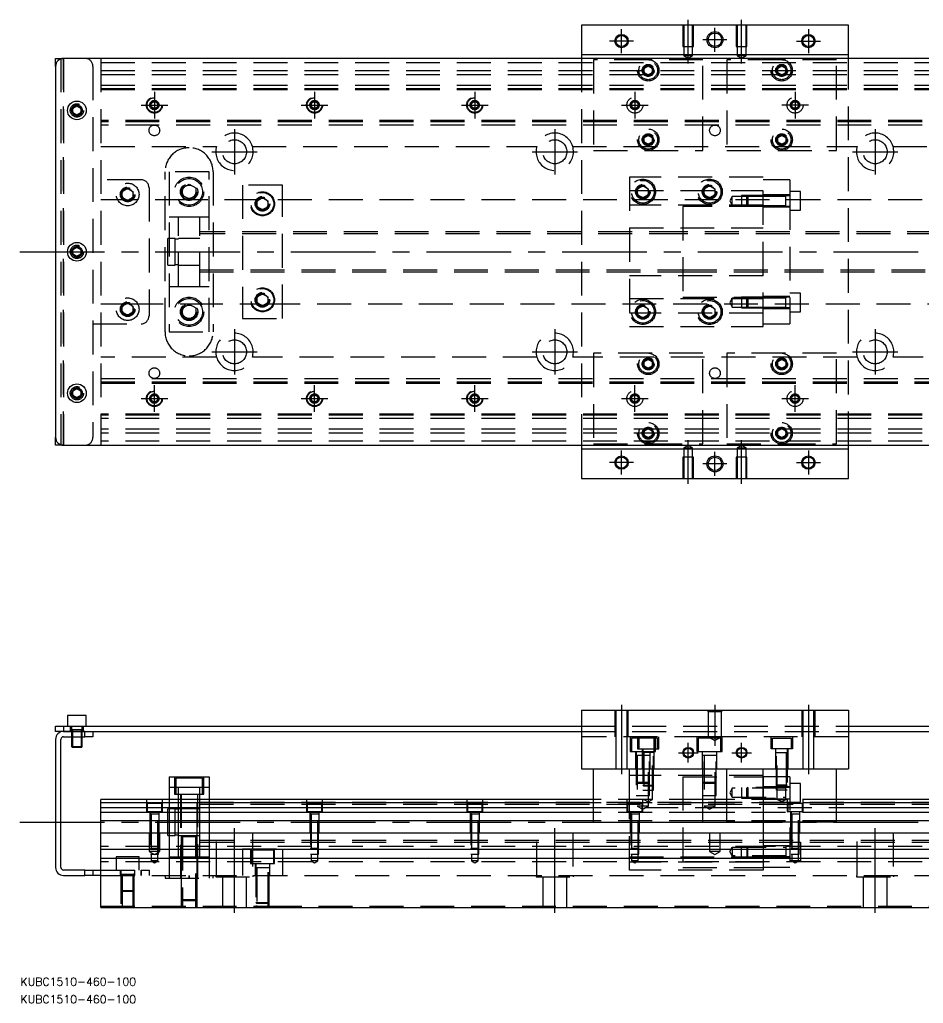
# Model space of a CAD drawing. Extents: x -13 to 681, y -282 to 87.
# Drawn here: x -13.4 to 325.1, y -281.7 to 87 of the extents above; entities that cross this region are included whole.
import ezdxf

# ---------------------------------------------------------------- set-up
doc = ezdxf.new("R2010")
doc.units = 0
doc.linetypes.add('CENTER', pattern=[50.8, 31.75, -6.35, 6.35, -6.35])
doc.linetypes.add('DASHED', pattern=[19.05, 12.7, -6.35])
doc.layers.get('0').update_dxf_attribs({"linetype": 'CONTINUOUS'})
doc.layers.add('CENTER', color=1, linetype='CENTER')
doc.styles.get("Standard").update_dxf_attribs({"font": 'txt.shx', "height": 3, "bigfont": 'bigfont.shx'})

# ---------------------------------------------------------------- blocks, each defined once
blk = doc.blocks.new('*U2')
at = {"color": 7, "linetype": 'CONTINUOUS'}
blk.add_text('KUBC1510-460-100', height=3, dxfattribs=at).set_placement((-13.17, -275.05))
blk = doc.blocks.new('*U3')
at = {"color": 7, "linetype": 'CONTINUOUS'}
blk.add_text('KUBC1510-460-100', height=3, dxfattribs=at).set_placement((-13.17, -281.65))

msp = doc.modelspace()

# ---------------------------------------------------------------- linework, layer by layer
at = {"color": 7, "linetype": 'CONTINUOUS'}
for p, q in [((197, 85), (197, 74)), ((297, 85), (197, 85)), ((297, 74), (297, 85)), ((197, 74), (297, 74)), ((197, 74), (197, 72.5)), ((297, 72.5), (297, 74)), ((0, 69.5), (0, 72.5)), ((0, 72.5), (3, 72.5)), ((491, 72.5), (3, 72.5)), ((0, 69.5), (0, -69.5)), ((6.5, 53.866026), (8, 54.73205)), ((6.5, 52.133974), (6.5, 53.866026)), ((8, 51.26795), (6.5, 52.133974)), ((8, 54.73205), (9.5, 53.866026)), ((9.5, 52.133974), (8, 51.26795)), ((9.5, 53.866026), (9.5, 52.133974)), ((6.5, 0.866026), (8, 1.73205)), ((6.5, -0.866026), (6.5, 0.866026)), ((8, 1.73205), (9.5, 0.866026)), ((9.5, 0.866026), (9.5, -0.866026)), ((8, -1.73205), (6.5, -0.866026)), ((9.5, -0.866026), (8, -1.73205)), ((6.5, -52.133974), (8, -51.26795)), ((8, -51.26795), (9.5, -52.133974)), ((6.5, -53.866026), (6.5, -52.133974)), ((8, -54.73205), (6.5, -53.866026)), ((9.5, -53.866026), (8, -54.73205)), ((9.5, -52.133974), (9.5, -53.866026)), ((0, -72.5), (0, -69.5)), ((3, -72.5), (0, -72.5)), ((3, -72.5), (491, -72.5)), ((197, -72.5), (197, -74)), ((297, -74), (297, -72.5)), ((197, -74), (197, -85)), ((297, -74), (197, -74)), ((297, -85), (297, -74)), ((197, -85), (297, -85)), ((197, -171.72), (197, -193.72)), ((197, -171.72), (297, -171.72)), ((297, -171.72), (297, -193.72)), ((11.5, -173.72), (4.5, -173.72)), ((4.5, -173.72), (4.5, -177.72)), ((11.5, -177.72), (11.5, -173.72)), ((0, -179.72), (0, -177.72)), ((0, -177.72), (3, -177.72)), ((3, -179.72), (0, -179.72)), ((3, -177.72), (3, -179.72)), ((3, -177.72), (197, -177.72)), ((3, -179.72), (11, -179.72)), ((11, -179.72), (3, -179.72)), ((11, -179.72), (197, -179.72)), ((11, -181.72), (11, -179.72)), ((14, -179.72), (14, -181.72)), ((297, -177.72), (491, -177.72)), ((297, -179.72), (483, -179.72)), ((0, -182.72), (0, -230.72)), ((2, -230.72), (2, -182.72)), ((3, -181.72), (11, -181.72)), ((6, -181.72), (6, -185.37)), ((6.35, -181.72), (6.35, -185.72)), ((9.65, -185.72), (9.65, -181.72)), ((10, -185.37), (10, -181.72)), ((14, -181.72), (11, -181.72)), ((6, -185.37), (10, -185.37)), ((6, -185.37), (6.35, -185.72)), ((9.65, -185.72), (6.35, -185.72)), ((9.65, -185.72), (10, -185.37)), ((197, -193.72), (297, -193.72)), ((201.5, -213.72), (201.5, -193.72)), ((242.5, -213.72), (242.5, -193.72)), ((251.5, -213.72), (251.5, -193.72)), ((292.5, -213.72), (292.5, -193.72)), ((42.5, -196.72), (42.5, -205.22)), ((42.5, -196.72), (57.5, -196.72)), ((57.5, -196.72), (57.5, -205.22)), ((201.5, -205.22), (17, -205.22)), ((17, -245.72), (17, -205.22)), ((251.5, -205.22), (242.5, -205.22)), ((477, -205.22), (292.5, -205.22)), ((201.5, -206.472272), (17, -206.472272)), ((17, -208.24668), (201.5, -208.24668)), ((251.5, -206.472272), (242.5, -206.472272)), ((242.5, -208.24668), (251.5, -208.24668)), ((477, -206.472272), (292.5, -206.472272)), ((292.5, -208.24668), (477, -208.24668)), ((201.5, -210.143076), (17, -210.143076)), ((201.5, -213.197372), (17, -213.197372)), ((201.5, -213.72), (242.5, -213.72)), ((251.5, -210.143076), (242.5, -210.143076)), ((251.5, -213.197372), (242.5, -213.197372)), ((292.5, -213.72), (251.5, -213.72)), ((477, -210.143076), (292.5, -210.143076)), ((477, -213.197372), (292.5, -213.197372)), ((17, -217.72), (477, -217.72)), ((477, -224.02), (17, -224.02)), ((477, -227.42), (17, -227.42)), ((11, -231.72), (3, -231.72)), ((11, -233.72), (11, -231.72)), ((11, -231.72), (14, -231.72)), ((14, -231.72), (14, -233.72)), ((14, -231.72), (17, -231.72)), ((3, -233.72), (11, -233.72)), ((14, -233.72), (11, -233.72)), ((17, -233.72), (14, -233.72)), ((17, -245.72), (477, -245.72))]:
    msp.add_line(p, q, dxfattribs=at)
at = {"color": 3, "linetype": 'DASHED'}
for p, q in [((235.000006, 85), (235.000006, 77)), ((235.35, 85), (235.35, 77)), ((238.65, 77), (238.65, 85)), ((238.999994, 77), (238.999994, 85)), ((255.000006, 85), (255.000006, 77)), ((255.35, 85), (255.35, 77)), ((258.65, 77), (258.65, 85)), ((258.999994, 77), (258.999994, 85)), ((235.000006, 77), (238.999994, 77)), ((235.35, 77), (235.35, 73.5)), ((238.65, 73.5), (238.65, 77)), ((255.000006, 77), (258.999994, 77)), ((255.35, 77), (255.35, 73.5)), ((258.65, 73.5), (258.65, 77)), ((2, 72.5), (2, -72.5)), ((3, 72.5), (3, -72.5)), ((3, -72.5), (3, 72.5)), ((3, 72.5), (3, -72.5)), ((3, -72.5), (3, 72.5)), ((17, 72.5), (17, -72.5)), ((17, 71), (477, 71)), ((197, 72.5), (197, -72.5)), ((201.5, 72), (201.5, 38)), ((222, 72), (201.5, 72)), ((242.5, 72), (222, 72)), ((238.65, 73.5), (235.35, 73.5)), ((235.35, 73.5), (237, 72.547372)), ((237, 72.547372), (238.65, 73.5)), ((242.5, 38), (242.5, 72)), ((272, 72), (251.5, 72)), ((251.5, 72), (251.5, 38)), ((258.65, 73.5), (255.35, 73.5)), ((255.35, 73.5), (257, 72.547372)), ((257, 72.547372), (258.65, 73.5)), ((292.5, 72), (272, 72)), ((292.5, 38), (292.5, 72)), ((297, -72.5), (297, 72.5)), ((14, 69.5), (14, -69.5)), ((17, 68), (477, 68)), ((17, 66.5), (477, 66.5)), ((220, 68), (220.023172, 68.30356)), ((220.5, 68.866026), (222, 69.73205)), ((220.5, 67.133974), (220.5, 68.866026)), ((222, 66.26795), (220.5, 67.133974)), ((222, 69.73205), (223.5, 68.866026)), ((223.5, 67.133974), (222, 66.26795)), ((223.5, 68.866026), (223.5, 67.133974)), ((270.5, 68.866026), (272, 69.73205)), ((270.5, 67.133974), (270.5, 68.866026)), ((272, 66.26795), (270.5, 67.133974)), ((272, 69.73205), (273.5, 68.866026)), ((273.5, 67.133974), (272, 66.26795)), ((273.5, 68.866026), (273.5, 67.133974)), ((273.973226, 68.326156), (274, 68)), ((17, 62.5), (477, 62.5)), ((17, 61.247728), (477, 61.247728)), ((17, 61.1147), (477, 61.1147)), ((17, 61.1), (477, 61.1)), ((17, 60.8), (477, 60.8)), ((35.75, 55.721688), (37, 56.443376)), ((35.75, 54.278312), (35.75, 55.721688)), ((37, 56.443376), (38.25, 55.721688)), ((38.25, 55.721688), (38.25, 54.278312)), ((95.75, 55.721688), (97, 56.443376)), ((95.75, 54.278312), (95.75, 55.721688)), ((97, 56.443376), (98.25, 55.721688)), ((98.25, 55.721688), (98.25, 54.278312)), ((155.75, 55.721688), (157, 56.443376)), ((155.75, 54.278312), (155.75, 55.721688)), ((157, 56.443376), (158.25, 55.721688)), ((158.25, 55.721688), (158.25, 54.278312)), ((9.973226, 53.326156), (10, 53)), ((35.5, 55), (35.52041, 55.24661)), ((37, 53.556624), (35.75, 54.278312)), ((38.25, 54.278312), (37, 53.556624)), ((95.5, 55), (95.52041, 55.24661)), ((97, 53.556624), (95.75, 54.278312)), ((98.25, 54.278312), (97, 53.556624)), ((157, 53.556624), (155.75, 54.278312)), ((158.25, 54.278312), (157, 53.556624)), ((158.477374, 55.25955), (158.5, 55)), ((477, 49.2), (17, 49.2)), ((477, 48.9), (17, 48.9)), ((477, 48.8853), (17, 48.8853)), ((477, 48.752272), (17, 48.752272)), ((477, 47.5), (17, 47.5)), ((220.5, 42.866026), (222, 43.73205)), ((220.5, 41.133974), (220.5, 42.866026)), ((222, 40.26795), (220.5, 41.133974)), ((222, 43.73205), (223.5, 42.866026)), ((223.5, 41.133974), (222, 40.26795)), ((223.5, 42.866026), (223.5, 41.133974)), ((223.973226, 42.326156), (224, 42)), ((270.5, 42.866026), (272, 43.73205)), ((270.5, 41.133974), (270.5, 42.866026)), ((272, 40.26795), (270.5, 41.133974)), ((272, 43.73205), (273.5, 42.866026)), ((273.5, 41.133974), (272, 40.26795)), ((273.5, 42.866026), (273.5, 41.133974)), ((273.973226, 42.326156), (274, 42)), ((17, 39.5), (60.291796, 39.5)), ((73.708204, 39.5), (180.291796, 39.5)), ((193.708204, 39.5), (300.291796, 39.5)), ((201.5, 38), (242.5, 38)), ((251.5, 38), (292.5, 38)), ((313.708204, 39.5), (420.291796, 39.5)), ((41, -30), (41, 30)), ((57.5, 30), (42.5, 30)), ((42.5, 30), (42.5, -30)), ((57.5, -30), (57.5, 30)), ((59, 30), (59, -30)), ((32, 27), (14, 27)), ((215, 28), (215, -28)), ((265, 28), (215, 28)), ((265, -28), (265, 28)), ((275, 27), (265, 27)), ((275, 27), (275, 20.976176)), ((25, 22.6547), (27, 23.809402)), ((25, 20.3453), (25, 22.6547)), ((27, 23.809402), (29, 22.6547)), ((29, 22.6547), (29, 20.3453)), ((35, 24), (35, -24)), ((47, 22.5), (47.020026, 22.846056)), ((47.5, 23.943376), (50, 25.386752)), ((47.5, 21.056624), (47.5, 23.943376)), ((50, 25.386752), (52.5, 23.943376)), ((52.5, 23.943376), (52.5, 21.056624)), ((70, 25), (70, -25)), ((85, 25), (70, 25)), ((85, -25), (85, 25)), ((215, 23), (265, 23)), ((218, 23.6547), (220, 24.809402)), ((218, 21.3453), (218, 23.6547)), ((220, 24.809402), (222, 23.6547)), ((222, 23.6547), (222, 21.3453)), ((222.483582, 22.786038), (222.5, 22.5)), ((243, 23.6547), (245, 24.809402)), ((243, 21.3453), (243, 23.6547)), ((245, 24.809402), (247, 23.6547)), ((247, 23.6547), (247, 21.3453)), ((247.483582, 22.786038), (247.5, 22.5)), ((279, 22.552558), (275, 22.552558)), ((279, 15.552558), (279, 22.552558)), ((26.359688, 19.5), (17, 19.5)), ((24.5, 21.5), (24.534018, 21.911016)), ((27, 19.190598), (25, 20.3453)), ((29, 20.3453), (27, 19.190598)), ((50, 19.5), (27.640312, 19.5)), ((50, 19.613248), (47.5, 21.056624)), ((52.5, 21.056624), (50, 19.613248)), ((76.030306, 19.5), (50, 19.5)), ((75.5, 19.1547), (77.5, 20.309402)), ((75.5, 16.8453), (75.5, 19.1547)), ((77.5, 20.309402), (79.5, 19.1547)), ((477, 19.5), (78.969694, 19.5)), ((79.5, 19.1547), (79.5, 16.8453)), ((220, 20.190598), (218, 21.3453)), ((222, 21.3453), (220, 20.190598)), ((245, 20.190598), (243, 21.3453)), ((247, 21.3453), (245, 20.190598)), ((253.5, 20.702558), (252.547372, 19.052558)), ((252.547372, 19.052558), (253.5, 17.402558)), ((253.5, 17.402558), (253.5, 20.702558)), ((257, 20.702558), (253.5, 20.702558)), ((257, 21.052554), (257, 17.052564)), ((259.35, 21.052554), (257, 21.052554)), ((259, 20.702558), (257, 20.702558)), ((259.35, 21.052558), (259, 20.702558)), ((259, 17.402558), (259, 20.702558)), ((265, 20.702558), (259, 20.702558)), ((265, 20.702558), (259, 20.702558)), ((259.35, 21.052558), (259.35, 17.052558)), ((265, 21.052556), (259.35, 21.052558)), ((265, 21.052554), (259.35, 21.052554)), ((275, 21.302558), (265, 21.302558)), ((273.605, 21.052558), (265, 21.052556)), ((275, 20.976176), (265, 20.976176)), ((273.6, 20.702558), (265, 20.702558)), ((275, 21.052558), (273.595, 21.052558)), ((273.6, 17.052554), (273.6, 21.052564)), ((273.6, 17.052554), (273.6, 21.052564)), ((273.6, 20.702558), (273.6, 21.052564)), ((273.6, 20.836098), (273.6, 21.052558)), ((273.6, 21.052558), (273.6, 20.835892)), ((275, 20.976176), (275, -20.976176)), ((75, 18), (75.034018, 18.411016)), ((77.5, 15.690598), (75.5, 16.8453)), ((79.5, 16.8453), (77.5, 15.690598)), ((265, 17.5), (215, 17.5)), ((235, 17), (235, -17)), ((265, 17), (235, 17)), ((253.5, 17.402558), (257, 17.402558)), ((257, 17.402558), (259, 17.402558)), ((257, 17.052564), (259.35, 17.052564)), ((259, 17.402558), (265, 17.402558)), ((259, 17.402558), (259.35, 17.052558)), ((259, 17.402558), (265, 17.402558)), ((259.35, 17.052564), (265, 17.052564)), ((259.35, 17.052558), (265, 17.052562)), ((265, 17.402558), (273.6, 17.402558)), ((265, 17.052562), (273.605, 17.052558)), ((265, 16.802558), (275, 16.802558)), ((273.595, 17.052558), (275, 17.052558)), ((273.6, 17.052554), (273.6, 17.402558)), ((273.6, 17.269268), (273.6, 17.052558)), ((273.6, 17.052558), (273.6, 17.26902)), ((275, 15.552558), (279, 15.552558)), ((46, 13), (42.5, 13)), ((46, -13), (46, 13)), ((54, 13), (46, 13)), ((54, 13), (46, 13)), ((54, -13), (54, 13)), ((57.5, 13), (54, 13)), ((235, 7.5), (54, 7.5)), ((215, 9), (265, 9)), ((275, 7.5), (235, 7.5)), ((275, 7.499994), (235, 7.499994)), ((427.005, 7.5), (275, 7.5)), ((42, -5), (42, 5)), ((44.85, 5), (42, 5)), ((44.85, -5), (44.85, 5)), ((46, 4.8), (44.85, 4.8)), ((54, 5), (46, 5)), ((54, 5), (46, 5)), ((235, 6.75), (54, 6.75)), ((275, 6.75), (235, 6.75)), ((275, 6.75), (235, 6.75)), ((427, 6.75), (275, 6.75)), ((9.973226, 0.326156), (10, 0)), ((42, -5), (44.85, -5)), ((44.85, -4.8), (46, -4.8)), ((46, -5), (54, -5)), ((46, -5), (54, -5)), ((54, -6.75), (235, -6.75)), ((235, -6.75), (275, -6.75)), ((235, -6.75), (275, -6.75)), ((275, -6.75), (427, -6.75)), ((54, -7.5), (235, -7.5)), ((265, -9), (215, -9)), ((235, -7.499994), (275, -7.499994)), ((235, -7.5), (275, -7.5)), ((275, -7.5), (427.005, -7.5)), ((42.5, -13), (46, -13)), ((46, -13), (54, -13)), ((46, -13), (54, -13)), ((54, -13), (57.5, -13)), ((75.5, -16.8453), (77.5, -15.690598)), ((75.5, -19.1547), (75.5, -16.8453)), ((77.5, -15.690598), (79.5, -16.8453)), ((79.5, -16.8453), (79.5, -19.1547)), ((79.983582, -17.713962), (80, -18)), ((215, -17.5), (265, -17.5)), ((235, -17), (265, -17)), ((253.5, -17.402558), (252.547372, -19.052558)), ((253.5, -20.702558), (253.5, -17.402558)), ((257, -17.402558), (253.5, -17.402558)), ((257, -17.052564), (257, -21.052554)), ((259.35, -17.052564), (257, -17.052564)), ((259, -17.402558), (257, -17.402558)), ((259.35, -17.052558), (259, -17.402558)), ((259, -20.702558), (259, -17.402558)), ((265, -17.402558), (259, -17.402558)), ((265, -17.402558), (259, -17.402558)), ((259.35, -17.052558), (259.35, -21.052558)), ((265, -17.052562), (259.35, -17.052558)), ((265, -17.052564), (259.35, -17.052564)), ((275, -16.802558), (265, -16.802558)), ((273.605, -17.052558), (265, -17.052562)), ((273.6, -17.402558), (265, -17.402558)), ((275, -17.052558), (273.595, -17.052558)), ((273.6, -21.052564), (273.6, -17.052554)), ((273.6, -21.051878), (273.6, -17.052554)), ((273.6, -17.26902), (273.6, -17.052558)), ((273.6, -17.052558), (273.6, -17.269226)), ((279, -15.552558), (275, -15.552558)), ((279, -22.552558), (279, -15.552558)), ((17, -19.5), (26.359688, -19.5)), ((25, -20.3453), (27, -19.190598)), ((25, -22.6547), (25, -20.3453)), ((27, -19.190598), (29, -20.3453)), ((27.640312, -19.5), (50, -19.5)), ((29, -20.3453), (29, -22.6547)), ((29.483582, -21.213962), (29.5, -21.5)), ((47.5, -21.056624), (50, -19.613248)), ((47.5, -23.943376), (47.5, -21.056624)), ((50, -19.5), (76.030306, -19.5)), ((50, -19.613248), (52.5, -21.056624)), ((52.5, -21.056624), (52.5, -23.943376)), ((77.5, -20.309402), (75.5, -19.1547)), ((79.5, -19.1547), (77.5, -20.309402)), ((78.969694, -19.5), (477, -19.5)), ((218, -21.3453), (220, -20.190598)), ((218, -23.6547), (218, -21.3453)), ((220, -20.190598), (222, -21.3453)), ((222, -21.3453), (222, -23.6547)), ((243, -21.3453), (245, -20.190598)), ((243, -23.6547), (243, -21.3453)), ((245, -20.190598), (247, -21.3453)), ((247, -21.3453), (247, -23.6547)), ((252.547372, -19.052558), (253.5, -20.702558)), ((253.5, -20.702558), (257, -20.702558)), ((257, -20.702558), (259, -20.702558)), ((257, -21.052554), (259.35, -21.052554)), ((259, -20.702558), (265, -20.702558)), ((259, -20.702558), (259.35, -21.052558)), ((259, -20.702558), (265, -20.702558)), ((259.35, -21.052554), (265, -21.052554)), ((259.35, -21.052558), (265, -21.052556)), ((265, -20.702558), (273.6, -20.702558)), ((275, -20.976176), (265, -20.976176)), ((265, -21.052556), (273.605, -21.052558)), ((265, -21.302558), (275, -21.302558)), ((273.595, -21.052558), (275, -21.052558)), ((273.6, -20.83585), (273.6, -21.052558)), ((273.6, -21.052558), (273.6, -20.836098)), ((273.6, -21.052564), (273.6, -21.051878)), ((275, -20.976176), (275, -27)), ((27, -23.809402), (25, -22.6547)), ((29, -22.6547), (27, -23.809402)), ((47, -22.5), (47.020026, -22.153944)), ((50, -25.386752), (47.5, -23.943376)), ((52.5, -23.943376), (50, -25.386752)), ((70, -25), (85, -25)), ((265, -23), (215, -23)), ((220, -24.809402), (218, -23.6547)), ((222, -23.6547), (220, -24.809402)), ((222.483582, -22.213962), (222.5, -22.5)), ((242.5, -22.5), (242.518502, -22.196412)), ((245, -24.809402), (243, -23.6547)), ((247, -23.6547), (245, -24.809402)), ((275, -22.552558), (279, -22.552558)), ((14, -27), (32, -27)), ((215, -28), (265, -28)), ((265, -27), (275, -27)), ((42.5, -30), (57.5, -30)), ((60.291796, -39.5), (17, -39.5)), ((180.291796, -39.5), (73.708204, -39.5)), ((300.291796, -39.5), (193.708204, -39.5)), ((201.5, -38), (201.5, -72)), ((242.5, -38), (201.5, -38)), ((220.5, -41.133974), (222, -40.26795)), ((222, -40.26795), (223.5, -41.133974)), ((242.5, -72), (242.5, -38)), ((251.5, -38), (251.5, -72)), ((292.5, -38), (251.5, -38)), ((270.5, -41.133974), (272, -40.26795)), ((272, -40.26795), (273.5, -41.133974)), ((292.5, -72), (292.5, -38)), ((420.291796, -39.5), (313.708204, -39.5)), ((220.5, -42.866026), (220.5, -41.133974)), ((222, -43.73205), (220.5, -42.866026)), ((223.5, -42.866026), (222, -43.73205)), ((223.5, -41.133974), (223.5, -42.866026)), ((223.973226, -41.673844), (224, -42)), ((270, -42), (270.030168, -41.653934)), ((270.5, -42.866026), (270.5, -41.133974)), ((272, -43.73205), (270.5, -42.866026)), ((273.5, -42.866026), (272, -43.73205)), ((273.5, -41.133974), (273.5, -42.866026)), ((17, -47.5), (477, -47.5)), ((17, -48.752272), (477, -48.752272)), ((17, -48.8853), (477, -48.8853)), ((17, -48.9), (477, -48.9)), ((17, -49.2), (477, -49.2)), ((6, -53), (6.030168, -52.653934)), ((35.5, -55), (35.52041, -54.75339)), ((35.75, -54.278312), (37, -53.556624)), ((35.75, -55.721688), (35.75, -54.278312)), ((37, -53.556624), (38.25, -54.278312)), ((38.25, -54.278312), (38.25, -55.721688)), ((95.75, -54.278312), (97, -53.556624)), ((95.75, -55.721688), (95.75, -54.278312)), ((97, -53.556624), (98.25, -54.278312)), ((98.25, -54.278312), (98.25, -55.721688)), ((98.477374, -54.74045), (98.5, -55)), ((155.5, -55), (155.52041, -54.75339)), ((155.75, -54.278312), (157, -53.556624)), ((155.75, -55.721688), (155.75, -54.278312)), ((157, -53.556624), (158.25, -54.278312)), ((158.25, -54.278312), (158.25, -55.721688)), ((37, -56.443376), (35.75, -55.721688)), ((38.25, -55.721688), (37, -56.443376)), ((97, -56.443376), (95.75, -55.721688)), ((98.25, -55.721688), (97, -56.443376)), ((157, -56.443376), (155.75, -55.721688)), ((158.25, -55.721688), (157, -56.443376)), ((477, -60.8), (17, -60.8)), ((477, -61.1), (17, -61.1)), ((477, -61.1147), (17, -61.1147)), ((477, -61.247728), (17, -61.247728)), ((477, -62.5), (17, -62.5)), ((220.5, -67.133974), (222, -66.26795)), ((222, -66.26795), (223.5, -67.133974)), ((270.5, -67.133974), (272, -66.26795)), ((272, -66.26795), (273.5, -67.133974)), ((477, -66.5), (17, -66.5)), ((477, -68), (17, -68)), ((220, -68), (220.023172, -67.69644)), ((220.5, -68.866026), (220.5, -67.133974)), ((222, -69.73205), (220.5, -68.866026)), ((223.5, -68.866026), (222, -69.73205)), ((223.5, -67.133974), (223.5, -68.866026)), ((270.5, -68.866026), (270.5, -67.133974)), ((272, -69.73205), (270.5, -68.866026)), ((273.5, -68.866026), (272, -69.73205)), ((273.5, -67.133974), (273.5, -68.866026)), ((273.973226, -67.673844), (274, -68)), ((477, -71), (17, -71)), ((201.5, -72), (222, -72)), ((222, -72), (242.5, -72)), ((237, -72.547372), (235.35, -73.5)), ((235.35, -73.5), (237, -73.5)), ((235.35, -73.5), (235.35, -77)), ((238.65, -73.5), (237, -72.547372)), ((237, -73.5), (238.65, -73.5)), ((238.65, -77), (238.65, -73.5)), ((251.5, -72), (272, -72)), ((257, -72.547372), (255.35, -73.5)), ((255.35, -73.5), (257, -73.5)), ((255.35, -73.5), (255.35, -77)), ((258.65, -73.5), (257, -72.547372)), ((257, -73.5), (258.65, -73.5)), ((258.65, -77), (258.65, -73.5)), ((272, -72), (292.5, -72)), ((238.999994, -77), (235.000006, -77)), ((235.000006, -77), (235.000006, -85)), ((235.35, -77), (235.35, -85)), ((238.65, -85), (238.65, -77)), ((238.999994, -85), (238.999994, -77)), ((258.999994, -77), (255.000006, -77)), ((255.000006, -77), (255.000006, -85)), ((255.35, -77), (255.35, -85)), ((258.65, -85), (258.65, -77)), ((258.999994, -85), (258.999994, -77)), ((209.500006, -171.72), (209.500006, -181.72)), ((209.9, -171.72), (209.9, -181.72)), ((214.1, -181.72), (214.1, -171.72)), ((214.499994, -181.72), (214.499994, -171.72)), ((244.5, -172.22), (244, -171.72)), ((244.5, -172.22), (244.5, -181.72)), ((244.5, -172.22), (249.5, -172.22)), ((249.5, -172.22), (250, -171.72)), ((249.5, -181.72), (249.5, -172.22)), ((279.500006, -171.72), (279.500006, -181.72)), ((279.9, -171.72), (279.9, -181.72)), ((284.1, -181.72), (284.1, -171.72)), ((284.499994, -181.72), (284.499994, -171.72)), ((5.5, -177.72), (5.5, -179.72)), ((10.000006, -179.12), (5.999994, -179.12)), ((6, -177.72), (6, -181.72)), ((6.35, -179.12), (6.35, -181.72)), ((9.65, -181.72), (9.65, -179.12)), ((10, -181.72), (10, -177.72)), ((10.5, -179.72), (10.5, -177.72)), ((197, -177.72), (297, -177.72)), ((197, -179.72), (297, -179.72)), ((244.5, -181.72), (197, -181.72)), ((209.9, -181.72), (209.9, -193.72)), ((214.1, -193.72), (214.1, -181.72)), ((215.25, -181.72), (215.25, -187.22)), ((224.25, -182.22), (215.75, -182.22)), ((215.75, -182.22), (215.75, -187.22)), ((218, -181.72), (218, -186.22)), ((225.5, -182.22), (218.5, -182.22)), ((218.5, -182.22), (218.5, -186.22)), ((224.25, -187.22), (224.25, -182.22)), ((224.75, -187.22), (224.75, -181.72)), ((225.5, -186.22), (225.5, -182.22)), ((226, -186.22), (226, -181.72)), ((240.25, -181.72), (240.25, -187.22)), ((249.25, -182.22), (240.75, -182.22)), ((240.75, -182.22), (240.75, -187.22)), ((249.5, -181.72), (244.5, -181.72)), ((244.5, -181.72), (247, -183.163376)), ((247, -183.163376), (249.5, -181.72)), ((249.25, -187.22), (249.25, -182.22)), ((297, -181.72), (249.5, -181.72)), ((249.75, -187.22), (249.75, -181.72)), ((268, -186.22), (268, -181.72)), ((268.5, -182.22), (275.5, -182.22)), ((268.5, -186.22), (268.5, -182.22)), ((275.5, -182.22), (275.5, -186.22)), ((276, -181.72), (276, -186.22)), ((279.9, -181.72), (279.9, -193.72)), ((284.1, -193.72), (284.1, -181.72)), ((215.25, -187.22), (224.75, -187.22)), ((217.25, -187.22), (217.25, -193.72)), ((217.500006, -187.22), (217.500006, -203.72)), ((218, -186.22), (226, -186.22)), ((219.75, -186.22), (219.75, -193.72)), ((219.999972, -186.22), (220.000006, -201.72)), ((224.25, -187.62), (219.999994, -187.62)), ((220.35, -187.62), (220.35, -205.22)), ((222.499994, -203.72), (222.499994, -187.22)), ((222.75, -193.72), (222.75, -187.22)), ((223.65, -205.22), (223.65, -187.62)), ((223.999994, -201.72), (224.000028, -186.22)), ((224.25, -193.72), (224.25, -186.22)), ((240.25, -187.22), (249.75, -187.22)), ((242.25, -187.22), (242.25, -193.72)), ((242.500006, -203.72), (242.500006, -187.22)), ((247.499994, -203.72), (247.499994, -187.22)), ((247.75, -193.72), (247.75, -187.22)), ((276, -186.22), (268, -186.22)), ((269.75, -193.72), (269.75, -186.22)), ((269.75, -187.62), (274.000006, -187.62)), ((270.000006, -201.72), (269.999972, -186.22)), ((270.35, -205.22), (270.35, -187.62)), ((273.65, -187.62), (273.65, -205.22)), ((274.000028, -186.22), (273.999994, -201.72)), ((274.25, -186.22), (274.25, -193.72)), ((222.500006, -188.82), (217.499994, -188.82)), ((217.9, -188.82), (217.9, -207.72)), ((222.1, -207.72), (222.1, -188.82)), ((247.500006, -188.82), (242.499994, -188.82)), ((242.9, -188.82), (242.9, -207.72)), ((247.1, -207.72), (247.1, -188.82)), ((215, -205.22), (215, -193.72)), ((265, -205.22), (265, -193.72)), ((44.5, -196.72), (44.5, -203.22)), ((55, -197.22), (45, -197.22)), ((45, -197.22), (45, -203.22)), ((55, -203.22), (55, -197.22)), ((55.5, -203.22), (55.5, -196.72)), ((265, -196.22), (215, -196.22)), ((217.5, -198.82), (220, -198.82)), ((217.5, -198.82), (217.9, -199.22)), ((220, -198.82), (220.35, -198.82)), ((220.35, -198.82), (222.5, -198.82)), ((222.1, -199.22), (222.5, -198.82)), ((235, -196.72), (235, -230.72)), ((235, -196.72), (265, -196.72)), ((242.5, -198.82), (247.5, -198.82)), ((242.5, -198.82), (242.9, -199.22)), ((247.1, -199.22), (247.5, -198.82)), ((275, -196.72), (265, -196.72)), ((265, -196.72), (265, -230.72)), ((275, -196.72), (275, -230.72)), ((46, -200.72), (42.5, -200.72)), ((46, -203.22), (46, -200.72)), ((54, -200.72), (46, -200.72)), ((54, -203.22), (54, -200.72)), ((57.5, -200.72), (54, -200.72)), ((220, -199.22), (217.9, -199.22)), ((220.35, -199.22), (220, -199.22)), ((220, -199.87), (224, -199.87)), ((220, -199.87), (220.35, -200.22)), ((220.000006, -201.72), (223.999994, -201.72)), ((222.1, -199.22), (220.35, -199.22)), ((223.65, -200.22), (220.35, -200.22)), ((223.65, -200.22), (224, -199.87)), ((247.1, -199.22), (242.9, -199.22)), ((253.5, -201.07), (252.547372, -202.72)), ((252.547372, -202.72), (253.5, -204.37)), ((253.5, -204.37), (253.5, -201.07)), ((273.6, -201.07), (253.5, -201.07)), ((275, -200.719975), (257, -200.720006)), ((257, -200.720006), (257, -204.719994)), ((259.35, -200.72), (259, -201.07)), ((259, -204.37), (259, -201.07)), ((259.35, -200.72), (259.35, -204.72)), ((275, -200.47), (265, -200.47)), ((274, -199.87), (270, -199.87)), ((270.35, -200.22), (270, -199.87)), ((273.999994, -201.72), (270.000006, -201.72)), ((270.35, -200.22), (273.65, -200.22)), ((273.6, -204.720006), (273.6, -200.719994)), ((274, -199.87), (273.65, -200.22)), ((279, -199.22), (275, -199.22)), ((279, -205.22), (279, -199.22)), ((34, -205.22), (34, -209.72)), ((40, -209.72), (40, -205.22)), ((42.5, -205.22), (42.5, -217.72)), ((44.5, -203.22), (55.5, -203.22)), ((46, -213.72), (46, -203.22)), ((46.75, -203.22), (46.75, -234.72)), ((47, -203.22), (47, -219.225)), ((53, -219.225), (53, -203.22)), ((53.25, -234.72), (53.25, -203.22)), ((54, -205.22), (54, -203.22)), ((54, -213.72), (54, -205.22)), ((54, -206.22), (427, -206.22)), ((57.5, -205.22), (57.5, -217.72)), ((94, -205.22), (94, -209.72)), ((100, -209.72), (100, -205.22)), ((154, -205.22), (154, -209.72)), ((160, -209.72), (160, -205.22)), ((242.5, -205.22), (201.5, -205.22)), ((214, -205.22), (214, -209.72)), ((215, -231.72), (215, -205.22)), ((217.500006, -203.72), (222.499994, -203.72)), ((220, -209.72), (220, -205.22)), ((223.65, -205.22), (220.35, -205.22)), ((220.35, -205.22), (222, -206.172628)), ((222, -206.172628), (223.65, -205.22)), ((242.500006, -203.72), (247.499994, -203.72)), ((292.5, -205.22), (251.5, -205.22)), ((253.5, -204.37), (273.6, -204.37)), ((257, -204.719994), (275, -204.720025)), ((259, -204.37), (259.35, -204.72)), ((265, -204.97), (275, -204.97)), ((265, -205.22), (265, -231.72)), ((270.35, -205.22), (273.65, -205.22)), ((272, -206.172628), (270.35, -205.22)), ((273.65, -205.22), (272, -206.172628)), ((274, -205.22), (274, -209.72)), ((275, -206.22), (279, -206.22)), ((279, -206.22), (279, -205.22)), ((280, -209.72), (280, -205.22)), ((34, -209.72), (40, -209.72)), ((39.75, -206.72), (34.25, -206.72)), ((34.25, -206.72), (34.25, -209.72)), ((35.25, -209.72), (35.25, -217.72)), ((35.500006, -209.72), (35.500006, -225.72)), ((38.499994, -225.72), (38.499994, -209.72)), ((38.75, -217.72), (38.75, -209.72)), ((39.75, -209.72), (39.75, -206.72)), ((42, -213.72), (42, -208.72)), ((42.5, -208.72), (42, -208.72)), ((44.85, -208.72), (42.5, -208.72)), ((44.85, -213.72), (44.85, -208.72)), ((46, -208.92), (44.85, -208.92)), ((54, -208.72), (46, -208.72)), ((54, -206.97), (427, -206.97)), ((94, -209.72), (100, -209.72)), ((99.75, -206.72), (94.25, -206.72)), ((94.25, -206.72), (94.25, -209.72)), ((95.25, -209.72), (95.25, -217.72)), ((95.500006, -209.72), (95.500006, -225.72)), ((98.499994, -225.72), (98.499994, -209.72)), ((98.75, -217.72), (98.75, -209.72)), ((99.75, -209.72), (99.75, -206.72)), ((154, -209.72), (160, -209.72)), ((159.75, -206.72), (154.25, -206.72)), ((154.25, -206.72), (154.25, -209.72)), ((155.25, -209.72), (155.25, -217.72)), ((155.500006, -209.72), (155.500006, -225.72)), ((158.499994, -225.72), (158.499994, -209.72)), ((158.75, -217.72), (158.75, -209.72)), ((159.75, -209.72), (159.75, -206.72)), ((242.5, -206.472272), (201.5, -206.472272)), ((201.5, -208.24668), (242.5, -208.24668)), ((214, -209.72), (220, -209.72)), ((219.75, -206.72), (214.25, -206.72)), ((214.25, -206.72), (214.25, -209.72)), ((215.25, -209.72), (215.25, -217.72)), ((215.500006, -209.72), (215.500006, -225.72)), ((222.1, -207.72), (217.9, -207.72)), ((217.9, -207.72), (220, -208.932436)), ((218.499994, -225.72), (218.499994, -209.72)), ((218.75, -217.72), (218.75, -209.72)), ((219.75, -209.72), (219.75, -206.72)), ((220, -208.932436), (222.1, -207.72)), ((247.1, -207.72), (242.9, -207.72)), ((242.9, -207.72), (245, -208.932436)), ((245, -208.932436), (247.1, -207.72)), ((292.5, -206.472272), (251.5, -206.472272)), ((251.5, -208.24668), (292.5, -208.24668)), ((274, -209.72), (280, -209.72)), ((279.75, -206.72), (274.25, -206.72)), ((274.25, -206.72), (274.25, -209.72)), ((275.25, -209.72), (275.25, -217.72)), ((275.500006, -209.72), (275.500006, -225.72)), ((278.499994, -225.72), (278.499994, -209.72)), ((278.75, -217.72), (278.75, -209.72)), ((279.75, -209.72), (279.75, -206.72)), ((38.500006, -210.72), (35.499994, -210.72)), ((35.75, -210.72), (35.75, -225.72)), ((38.25, -225.72), (38.25, -210.72)), ((42, -217.72), (42, -213.72)), ((44.85, -218.72), (44.85, -213.72)), ((46, -226.72), (46, -213.72)), ((54, -217.72), (54, -213.72)), ((98.500006, -210.72), (95.499994, -210.72)), ((95.75, -210.72), (95.75, -225.72)), ((98.25, -225.72), (98.25, -210.72)), ((158.500006, -210.72), (155.499994, -210.72)), ((155.75, -210.72), (155.75, -225.72)), ((158.25, -225.72), (158.25, -210.72)), ((242.5, -210.143076), (201.5, -210.143076)), ((242.5, -213.197372), (201.5, -213.197372)), ((218.500006, -210.72), (215.499994, -210.72)), ((215.75, -210.72), (215.75, -225.72)), ((218.25, -225.72), (218.25, -210.72)), ((292.5, -210.143076), (251.5, -210.143076)), ((292.5, -213.197372), (251.5, -213.197372)), ((278.500006, -210.72), (275.499994, -210.72)), ((275.75, -210.72), (275.75, -225.72)), ((278.25, -225.72), (278.25, -210.72)), ((35, -217.72), (35, -224.72)), ((39, -224.72), (39, -217.72)), ((42, -218.72), (42, -217.72)), ((42, -218.72), (42.5, -218.72)), ((42.5, -217.72), (42.5, -224.02)), ((42.5, -218.72), (44.85, -218.72)), ((44.85, -218.52), (46, -218.52)), ((46, -218.72), (54, -218.72)), ((53.000006, -219.22), (46.999994, -219.22)), ((47, -219.215), (47, -227.42)), ((47.5, -219.22), (47.5, -245.72)), ((52.5, -245.72), (52.5, -219.22)), ((53, -227.42), (53, -219.215)), ((54, -224.02), (54, -217.72)), ((54, -220.47), (427, -220.47)), ((57.5, -217.72), (57.5, -224.02)), ((60.291796, -233.72), (60.291796, -217.72)), ((73.708204, -217.72), (73.708204, -233.72)), ((180.291796, -233.72), (180.291796, -217.72)), ((193.708204, -217.72), (193.708204, -233.72)), ((245, -217.72), (245, -224.72)), ((249, -224.72), (249, -217.72)), ((300.291796, -233.72), (300.291796, -217.72)), ((313.708204, -217.72), (313.708204, -233.72)), ((477, -222.87), (17, -222.87)), ((39, -224.72), (35, -224.72)), ((35, -224.72), (37, -225.8747)), ((35.5, -223.47), (38.5, -223.47)), ((35.5, -223.47), (35.75, -223.72)), ((38.25, -223.72), (35.75, -223.72)), ((37, -225.8747), (39, -224.72)), ((38.25, -223.72), (38.5, -223.47)), ((42.5, -224.02), (42.5, -227.42)), ((54, -221.22), (427, -221.22)), ((54, -226.72), (54, -224.02)), ((57.5, -224.02), (57.5, -227.42)), ((70, -223.72), (85, -223.72)), ((70, -223.72), (70, -224.02)), ((70, -224.02), (70, -233.72)), ((73, -223.72), (73, -229.22)), ((81.75, -224.22), (73.25, -224.22)), ((73.25, -224.22), (73.25, -227.42)), ((81.75, -227.42), (81.75, -224.22)), ((82, -229.22), (82, -223.72)), ((85, -223.72), (85, -224.02)), ((85, -224.02), (85, -233.72)), ((95.5, -223.47), (98.5, -223.47)), ((95.5, -223.47), (95.75, -223.72)), ((98.25, -223.72), (95.75, -223.72)), ((98.25, -223.72), (98.5, -223.47)), ((155.5, -223.47), (158.5, -223.47)), ((155.5, -223.47), (155.75, -223.72)), ((158.25, -223.72), (155.75, -223.72)), ((158.25, -223.72), (158.5, -223.47)), ((215.5, -223.47), (218.5, -223.47)), ((215.5, -223.47), (215.75, -223.72)), ((218.25, -223.72), (215.75, -223.72)), ((218.25, -223.72), (218.5, -223.47)), ((249, -224.72), (245, -224.72)), ((245, -224.72), (247, -225.8747)), ((247, -225.8747), (249, -224.72)), ((252.547372, -224.72), (253.5, -223.07)), ((253.5, -226.37), (252.547372, -224.72)), ((253.5, -223.07), (253.5, -226.37)), ((253.5, -223.07), (273.6, -223.07)), ((257, -222.720006), (275, -222.719975)), ((257, -226.719994), (257, -222.720006)), ((259, -223.07), (259.35, -222.72)), ((259, -223.07), (259, -226.37)), ((259.35, -226.72), (259.35, -222.72)), ((265, -222.47), (275, -222.47)), ((273.6, -222.719994), (273.6, -226.720006)), ((275, -221.22), (279, -221.22)), ((275.5, -223.47), (278.5, -223.47)), ((275.5, -223.47), (275.75, -223.72)), ((278.25, -223.72), (275.75, -223.72)), ((278.25, -223.72), (278.5, -223.47)), ((279, -221.22), (279, -222.22)), ((279, -222.22), (279, -228.22)), ((31.25, -226.72), (22.75, -226.72)), ((22.75, -226.72), (22.75, -231.72)), ((31.25, -231.72), (31.25, -226.72)), ((35.500006, -225.72), (38.499994, -225.72)), ((35.75, -225.72), (35.75, -228.22)), ((38.25, -228.22), (35.75, -228.22)), ((35.75, -228.22), (37, -228.941688)), ((37, -228.941688), (38.25, -228.22)), ((38.25, -228.22), (38.25, -225.72)), ((42.5, -226.72), (46, -226.72)), ((42.5, -227.42), (42.5, -234.72)), ((46, -226.72), (47, -226.72)), ((47, -226.72), (47.5, -226.72)), ((47, -227.42), (47, -234.72)), ((47.5, -226.72), (52.5, -226.72)), ((52.5, -226.72), (53, -226.72)), ((53, -226.72), (54, -226.72)), ((53, -234.72), (53, -227.42)), ((54, -226.72), (57.5, -226.72)), ((57.5, -227.42), (57.5, -234.72)), ((73.25, -227.42), (73.25, -229.22)), ((81.75, -229.22), (81.75, -227.42)), ((95.500006, -225.72), (98.499994, -225.72)), ((95.75, -225.72), (95.75, -228.22)), ((98.25, -228.22), (95.75, -228.22)), ((95.75, -228.22), (97, -228.941688)), ((97, -228.941688), (98.25, -228.22)), ((98.25, -228.22), (98.25, -225.72)), ((155.500006, -225.72), (158.499994, -225.72)), ((155.75, -225.72), (155.75, -228.22)), ((158.25, -228.22), (155.75, -228.22)), ((155.75, -228.22), (157, -228.941688)), ((157, -228.941688), (158.25, -228.22)), ((158.25, -228.22), (158.25, -225.72)), ((215, -226.72), (265, -226.72)), ((215.500006, -225.72), (218.499994, -225.72)), ((215.75, -225.72), (215.75, -228.22)), ((218.25, -228.22), (215.75, -228.22)), ((215.75, -228.22), (217, -228.941688)), ((217, -228.941688), (218.25, -228.22)), ((218.25, -228.22), (218.25, -225.72)), ((273.6, -226.37), (253.5, -226.37)), ((275, -226.720025), (257, -226.719994)), ((259.35, -226.72), (259, -226.37)), ((275, -226.97), (265, -226.97)), ((279, -228.22), (275, -228.22)), ((275.500006, -225.72), (278.499994, -225.72)), ((275.75, -225.72), (275.75, -228.22)), ((278.25, -228.22), (275.75, -228.22)), ((275.75, -228.22), (277, -228.941688)), ((277, -228.941688), (278.25, -228.22)), ((278.25, -228.22), (278.25, -225.72)), ((477, -228.57), (17, -228.57)), ((17, -231.72), (32, -231.72)), ((24.25, -231.72), (24.25, -233.72)), ((24.499997, -231.72), (24.500006, -245.72)), ((29.499994, -245.72), (29.500003, -231.72)), ((29.75, -233.72), (29.75, -231.72)), ((32, -233.72), (32, -231.72)), ((32, -231.72), (35, -231.72)), ((32, -231.72), (32, -233.72)), ((35, -231.72), (35, -233.72)), ((73, -229.22), (82, -229.22)), ((74.75, -229.22), (74.75, -233.72)), ((80.000006, -230.82), (74.999994, -230.82)), ((75.000006, -229.22), (75.000006, -245.22)), ((75.4, -230.82), (75.4, -245.22)), ((79.6, -245.22), (79.6, -230.82)), ((79.999994, -245.22), (79.999994, -229.22)), ((80.25, -233.72), (80.25, -229.22)), ((265, -228.728332), (215, -228.728332)), ((265, -231.72), (215, -231.72)), ((235, -230.72), (265, -230.72)), ((275, -230.72), (265, -230.72)), ((17, -233.72), (477, -233.72)), ((29.500006, -233.32), (24.499994, -233.32)), ((24.9, -233.32), (24.9, -245.72)), ((29.1, -245.72), (29.1, -233.32)), ((41, -233.72), (41, -234.72)), ((41, -234.72), (59, -234.72)), ((47, -234.72), (47, -242.72)), ((47.000006, -234.72), (47.000006, -242.720006)), ((50, -233.72), (50, -234.72)), ((50, -234.72), (50, -233.72)), ((52.999994, -242.720006), (52.999994, -234.72)), ((53, -242.72), (53, -234.72)), ((59, -234.72), (59, -233.72)), ((60, -233.72), (60, -234.22)), ((60, -234.22), (74, -234.22)), ((62.5, -234.22), (62.5, -245.72)), ((71.5, -245.72), (71.5, -234.22)), ((74, -234.22), (74, -233.72)), ((180, -233.72), (180, -234.22)), ((180, -234.22), (194, -234.22)), ((182.5, -234.22), (182.5, -245.72)), ((191.5, -245.72), (191.5, -234.22)), ((194, -234.22), (194, -233.72)), ((300, -233.72), (300, -234.22)), ((300, -234.22), (314, -234.22)), ((302.5, -234.22), (302.5, -245.72)), ((311.5, -245.72), (311.5, -234.22)), ((314, -234.22), (314, -233.72)), ((24.5, -239.32), (29.5, -239.32)), ((24.5, -239.32), (24.9, -239.72)), ((29.1, -239.72), (29.5, -239.32)), ((29.1, -239.72), (24.9, -239.72)), ((47, -242.72), (53, -242.72)), ((47, -242.72), (47.5, -243.22)), ((47.000006, -242.720006), (47.000006, -245.72)), ((52.5, -243.22), (47.5, -243.22)), ((52.5, -243.22), (53, -242.72)), ((52.999994, -245.72), (52.999994, -242.720006)), ((17, -245.22), (75.500006, -245.22)), ((25.500008, -245.72), (25.500008, -245.22)), ((26.359688, -245.22), (26.359688, -245.72)), ((27.640312, -245.72), (27.640312, -245.22)), ((28.499992, -245.22), (28.499992, -245.72)), ((75, -243.82), (80, -243.82)), ((75, -243.82), (75.4, -244.22)), ((75.500006, -245.22), (75.000006, -245.22)), ((79.6, -244.22), (75.4, -244.22)), ((75.500006, -245.72), (75.500006, -245.22)), ((75.500006, -245.22), (76.030306, -245.22)), ((76.030306, -245.22), (78.969694, -245.22)), ((76.030306, -245.22), (76.030306, -245.72)), ((78.969694, -245.72), (78.969694, -245.22)), ((78.969694, -245.22), (79.499994, -245.22)), ((79.999994, -245.22), (79.499994, -245.22)), ((79.499994, -245.22), (79.499994, -245.72)), ((79.499994, -245.22), (477, -245.22)), ((79.6, -244.22), (80, -243.82))]:
    msp.add_line(p, q, dxfattribs=at)
at = {"color": 3, "linetype": 'CONTINUOUS'}
for centre, radius in [((212, 79), 2.5), ((282, 79), 2.5), ((212, -79), 2.5), ((282, -79), 2.5), ((237, -187.72), 2), ((257, -187.72), 2)]:
    msp.add_circle(centre, radius, dxfattribs=at)
at = {"color": 7, "linetype": 'CONTINUOUS'}
for centre, radius in [((247, 79.5), 3), ((247, 79.5), 2.5), ((212, 79), 2.1), ((282, 79), 2.1), ((8, 53), 3.5), ((8, 0), 3.5), ((8, -53), 3.5), ((212, -79), 2.1), ((247, -79.5), 3), ((247, -79.5), 2.5), ((282, -79), 2.1), ((237, -187.72), 1.65), ((257, -187.72), 1.65)]:
    msp.add_circle(centre, radius, dxfattribs=at)
at = {"color": 3, "linetype": 'DASHED'}
for centre, radius in [((222, 68), 4), ((222, 68), 3.5), ((222, 68), 2.25), ((272, 68), 4), ((272, 68), 3.5), ((272, 68), 2.25), ((222, 68), 2), ((272, 68), 2), ((8, 53), 2.5), ((37, 55), 3), ((37, 55), 2.75), ((37, 55), 1.75), ((37, 55), 1.5), ((37, 55), 1.25), ((97, 55), 3), ((97, 55), 2.75), ((97, 55), 1.75), ((97, 55), 1.5), ((97, 55), 1.25), ((157, 55), 3), ((157, 55), 2.75), ((157, 55), 1.75), ((157, 55), 1.5), ((157, 55), 1.25), ((217, 55), 3), ((217, 55), 1.75), ((217, 55), 1.5), ((217, 55), 1.25), ((277, 55), 3), ((277, 55), 1.75), ((277, 55), 1.5), ((277, 55), 1.25), ((8, 53), 2), ((37, 45.5), 2), ((222, 42), 4), ((222, 42), 3.5), ((222, 42), 2.25), ((247, 45.5), 2), ((272, 42), 4), ((272, 42), 3.5), ((272, 42), 2.25), ((67, 37.5), 4.5), ((187, 37.5), 4.5), ((222, 42), 2), ((222, 42), 1.65), ((272, 42), 2), ((272, 42), 1.65), ((307, 37.5), 4.5), ((50, 22.5), 5.5), ((50, 22.5), 5), ((220, 22.5), 4.75), ((220, 22.5), 4.25), ((245, 22.5), 4.75), ((245, 22.5), 4.25), ((27, 21.5), 4.25), ((27, 21.5), 2.75), ((27, 21.5), 2.5), ((27, 21.5), 2.1), ((50, 22.5), 3.25), ((50, 22.5), 3), ((50, 22.5), 2.5), ((77.5, 18), 4.5), ((77.5, 18), 4.25), ((220, 22.5), 2.75), ((220, 22.5), 2.5), ((220, 22.5), 2.1), ((245, 22.5), 2.75), ((245, 22.5), 2.5), ((245, 22.5), 2.1), ((77.5, 18), 2.75), ((77.5, 18), 2.5), ((77.5, 18), 2.1), ((8, 0), 2.5), ((8, 0), 2), ((77.5, -18), 4.5), ((77.5, -18), 4.25), ((27, -21.5), 4.25), ((50, -22.5), 5.5), ((50, -22.5), 5), ((77.5, -18), 2.75), ((77.5, -18), 2.5), ((77.5, -18), 2.1), ((220, -22.5), 4.75), ((220, -22.5), 4.25), ((245, -22.5), 4.75), ((245, -22.5), 4.25), ((27, -21.5), 2.75), ((27, -21.5), 2.5), ((27, -21.5), 2.1), ((50, -22.5), 3.25), ((50, -22.5), 3), ((50, -22.5), 2.5), ((220, -22.5), 2.75), ((220, -22.5), 2.5), ((220, -22.5), 2.1), ((245, -22.5), 2.75), ((245, -22.5), 2.5), ((245, -22.5), 2.1), ((67, -37.5), 4.5), ((187, -37.5), 4.5), ((307, -37.5), 4.5), ((222, -42), 4), ((222, -42), 3.5), ((222, -42), 2.25), ((222, -42), 2), ((222, -42), 1.65), ((272, -42), 4), ((272, -42), 3.5), ((272, -42), 2.25), ((272, -42), 2), ((272, -42), 1.65), ((37, -45.5), 2), ((247, -45.5), 2), ((8, -53), 2.5), ((8, -53), 2), ((37, -55), 3), ((37, -55), 2.75), ((37, -55), 1.75), ((37, -55), 1.5), ((37, -55), 1.25), ((97, -55), 3), ((97, -55), 2.75), ((97, -55), 1.75), ((97, -55), 1.5), ((97, -55), 1.25), ((157, -55), 3), ((157, -55), 2.75), ((157, -55), 1.75), ((157, -55), 1.5), ((157, -55), 1.25), ((217, -55), 3), ((217, -55), 1.75), ((217, -55), 1.5), ((217, -55), 1.25), ((277, -55), 3), ((277, -55), 1.75), ((277, -55), 1.5), ((277, -55), 1.25), ((222, -68), 4), ((222, -68), 3.5), ((222, -68), 2.25), ((222, -68), 2), ((272, -68), 4), ((272, -68), 3.5), ((272, -68), 2.25), ((272, -68), 2)]:
    msp.add_circle(centre, radius, dxfattribs=at)
at = {"color": 7, "linetype": 'CONTINUOUS'}
for centre, radius, start, end in [((3, 69.5), 3, 90, 180), ((8, 53), 1.65, 155.380023, 180), ((8, 53), 1.65, 180, 204.619977), ((8, 53), 1.65, 144.619977, 155.380023), ((8, 53), 1.65, 204.619977, 215.380023), ((8, 53), 1.65, 95.380023, 144.619977), ((8, 53), 1.65, 215.380023, 264.619977), ((8, 53), 1.65, 84.619977, 95.380023), ((8, 53), 1.65, 35.380023, 84.619977), ((8, 53), 1.65, 275.380023, 324.619977), ((8, 53), 1.65, 24.619977, 35.380023), ((8, 53), 1.65, 324.619977, 335.380023), ((8, 53), 1.65, 335.380023, 24.619977), ((8, 53), 1.65, 264.619977, 275.380023), ((8, 0), 1.65, 155.380023, 180), ((8, 0), 1.65, 180, 204.619977), ((8, 0), 1.65, 144.619977, 155.380023), ((8, 0), 1.65, 95.380023, 144.619977), ((8, 0), 1.65, 84.619977, 95.380023), ((8, 0), 1.65, 35.380023, 84.619977), ((8, 0), 1.65, 24.619977, 35.380023), ((8, 0), 1.65, 335.380023, 24.619977), ((8, 0), 1.65, 204.619977, 215.380023), ((8, 0), 1.65, 215.380023, 264.619977), ((8, 0), 1.65, 264.619977, 275.380023), ((8, 0), 1.65, 275.380023, 324.619977), ((8, 0), 1.65, 324.619977, 335.380023), ((8, -53), 1.65, 95.380023, 144.619977), ((8, -53), 1.65, 84.619977, 95.380023), ((8, -53), 1.65, 35.380023, 84.619977), ((8, -53), 1.65, 155.380023, 180), ((8, -53), 1.65, 180, 204.619977), ((8, -53), 1.65, 144.619977, 155.380023), ((8, -53), 1.65, 204.619977, 215.380023), ((8, -53), 1.65, 215.380023, 264.619977), ((8, -53), 1.65, 264.619977, 275.380023), ((8, -53), 1.65, 275.380023, 324.619977), ((8, -53), 1.65, 24.619977, 35.380023), ((8, -53), 1.65, 324.619977, 335.380023), ((8, -53), 1.65, 335.380023, 24.619977), ((3, -69.5), 3, 180, 270), ((3, -182.72), 3, 90, 180), ((3, -182.72), 1, 90, 180), ((3, -230.72), 3, 180, 270), ((3, -230.72), 1, 180, 270)]:
    msp.add_arc(centre, radius, start, end, dxfattribs=at)
at = {"color": 3, "linetype": 'DASHED'}
for centre, radius, start, end in [((11, 69.5), 3, 0, 90), ((222, 68), 1.65, 155.380023, 180), ((222, 68), 1.65, 180, 204.619977), ((222, 68), 1.65, 144.619977, 155.380023), ((222, 68), 1.65, 204.619977, 215.380023), ((222, 68), 1.65, 95.380023, 144.619977), ((222, 68), 1.65, 215.380023, 264.619977), ((222, 68), 1.65, 84.619977, 95.380023), ((222, 68), 1.65, 264.619977, 275.380023), ((222, 68), 1.65, 35.380023, 84.619977), ((222, 68), 1.65, 275.380023, 324.619977), ((222, 68), 1.65, 24.619977, 35.380023), ((222, 68), 1.65, 324.619977, 335.380023), ((222, 68), 1.65, 335.380023, 24.619977), ((272, 68), 1.65, 155.380023, 180), ((272, 68), 1.65, 180, 204.619977), ((272, 68), 1.65, 144.619977, 155.380023), ((272, 68), 1.65, 204.619977, 215.380023), ((272, 68), 1.65, 95.380023, 144.619977), ((272, 68), 1.65, 215.380023, 264.619977), ((272, 68), 1.65, 84.619977, 95.380023), ((272, 68), 1.65, 264.619977, 275.380023), ((272, 68), 1.65, 35.380023, 84.619977), ((272, 68), 1.65, 275.380023, 324.619977), ((272, 68), 1.65, 24.619977, 35.380023), ((272, 68), 1.65, 324.619977, 335.380023), ((272, 68), 1.65, 335.380023, 24.619977), ((67, 37.5), 7, 16.60155, 163.39845), ((187, 37.5), 7, 16.60155, 163.39845), ((307, 37.5), 7, 16.60155, 163.39845), ((50, 30), 9, 90, 180), ((50, 30), 9, 0, 90), ((67, 37.5), 7, 163.39845, 16.60155), ((187, 37.5), 7, 163.39845, 16.60155), ((307, 37.5), 7, 163.39845, 16.60155), ((32, 24), 3, 0, 90), ((32, -24), 3, 270, 0), ((50, -30), 9, 180, 270), ((50, -30), 9, 270, 0), ((67, -37.5), 7, 343.39845, 196.60155), ((187, -37.5), 7, 343.39845, 196.60155), ((307, -37.5), 7, 343.39845, 196.60155), ((67, -37.5), 7, 196.60155, 343.39845), ((187, -37.5), 7, 196.60155, 343.39845), ((307, -37.5), 7, 196.60155, 343.39845), ((222, -68), 1.65, 84.619977, 95.380023), ((272, -68), 1.65, 84.619977, 95.380023), ((11, -69.5), 3, 270, 0), ((222, -68), 1.65, 155.380023, 180), ((222, -68), 1.65, 180, 204.619977), ((222, -68), 1.65, 144.619977, 155.380023), ((222, -68), 1.65, 204.619977, 215.380023), ((222, -68), 1.65, 95.380023, 144.619977), ((222, -68), 1.65, 215.380023, 264.619977), ((222, -68), 1.65, 264.619977, 275.380023), ((222, -68), 1.65, 35.380023, 84.619977), ((222, -68), 1.65, 275.380023, 324.619977), ((222, -68), 1.65, 24.619977, 35.380023), ((222, -68), 1.65, 324.619977, 335.380023), ((222, -68), 1.65, 335.380023, 24.619977), ((272, -68), 1.65, 155.380023, 180), ((272, -68), 1.65, 180, 204.619977), ((272, -68), 1.65, 144.619977, 155.380023), ((272, -68), 1.65, 204.619977, 215.380023), ((272, -68), 1.65, 95.380023, 144.619977), ((272, -68), 1.65, 215.380023, 264.619977), ((272, -68), 1.65, 264.619977, 275.380023), ((272, -68), 1.65, 35.380023, 84.619977), ((272, -68), 1.65, 275.380023, 324.619977), ((272, -68), 1.65, 24.619977, 35.380023), ((272, -68), 1.65, 324.619977, 335.380023), ((272, -68), 1.65, 335.380023, 24.619977)]:
    msp.add_arc(centre, radius, start, end, dxfattribs=at)
at = {"layer": 'CENTER', "color": 1, "linetype": 'CENTER'}
for p, q in [((237, 70.547372), (237, 87)), ((257, 70.547372), (257, 87)), ((212, 74.5), (212, 83.5)), ((247, 75), (247, 84)), ((282, 83.5), (282, 74.5)), ((216.5, 79), (207.5, 79)), ((251.5, 79.5), (242.5, 79.5)), ((277.5, 79), (286.5, 79)), ((37, 60), (37, 50)), ((97, 60), (97, 50)), ((157, 60), (157, 50)), ((217, 60), (217, 50)), ((277, 60), (277, 50)), ((32, 55), (42, 55)), ((92, 55), (102, 55)), ((152, 55), (162, 55)), ((212, 55), (222, 55)), ((282, 55), (272, 55)), ((67, 46), (67, 29)), ((187, 46), (187, 29)), ((307, 46), (307, 29)), ((58.5, 37.5), (75.5, 37.5)), ((178.5, 37.5), (195.5, 37.5)), ((298.5, 37.5), (315.5, 37.5)), ((-13.447893, 0), (534.546148, 0)), ((67, -29), (67, -46)), ((187, -29), (187, -46)), ((307, -29), (307, -46)), ((58.5, -37.5), (75.5, -37.5)), ((178.5, -37.5), (195.5, -37.5)), ((298.5, -37.5), (315.5, -37.5)), ((37, -60), (37, -50)), ((97, -60), (97, -50)), ((157, -60), (157, -50)), ((217, -60), (217, -50)), ((277, -60), (277, -50)), ((32, -55), (42, -55)), ((92, -55), (102, -55)), ((152, -55), (162, -55)), ((212, -55), (222, -55)), ((272, -55), (282, -55)), ((237, -87), (237, -70.547372)), ((257, -87), (257, -70.547372)), ((212, -83.5), (212, -74.5)), ((247, -84), (247, -75)), ((282, -74.5), (282, -83.5)), ((216.5, -79), (207.5, -79)), ((251.5, -79.5), (242.5, -79.5)), ((277.5, -79), (286.5, -79)), ((212, -169.72), (212, -195.72)), ((247, -169.72), (247, -185.163376)), ((282, -169.72), (282, -195.72)), ((237, -191.37), (237, -184.07)), ((257, -191.37), (257, -184.07)), ((233.35, -187.72), (240.65, -187.72)), ((253.35, -187.72), (260.65, -187.72)), ((-13.447893, -213.72), (534.546148, -213.72)), ((67, -247.72), (67, -215.72)), ((187, -247.72), (187, -215.72)), ((307, -247.72), (307, -215.72))]:
    msp.add_line(p, q, dxfattribs=at)

# ---------------------------------------------------------------- block references
at = {"color": 7, "linetype": 'CONTINUOUS'}
for name in ['*U2', '*U3']:
    msp.add_blockref(name, (0, 0), dxfattribs=at)

doc.saveas('drawing.dxf')
